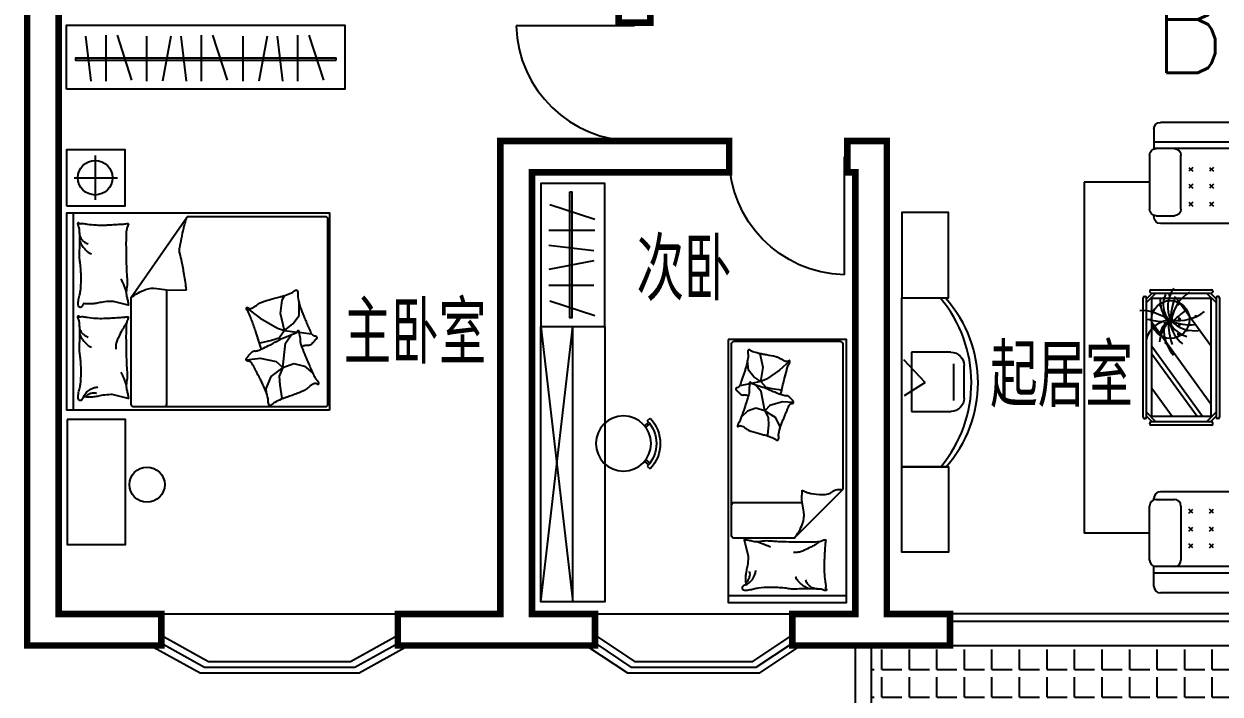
# Model space of a CAD drawing. Header units: millimetres. Extents: x 643 to 40043, y 348 to 31548.
# Drawn here: x 9698 to 18798, y 6858 to 11958 of the extents above; entities that cross this region are included whole.
import ezdxf

# ---------------------------------------------------------------- set-up
doc = ezdxf.new("R2010")
doc.units = ezdxf.units.MM
for name, color, linetype in [('GROUND', 2, 'Continuous'), ('PUB_TEXT', 7, 'Continuous'), ('PUB_WALL', 255, 'Continuous'), ('PUB_WINDW', 7, 'Continuous'), ('WALL', 255, 'Continuous'), ('WINDOW', 2, 'Continuous')]:
    doc.layers.add(name, color=color, linetype=linetype)
doc.styles.add('_HZDX', font='txt.shx', dxfattribs={"width": 0.8, "bigfont": 'HZDX.shx'})
doc.styles.add('DIM_FONT', font='SIMPLEX', dxfattribs={"width": 0.8})
doc.styles.get("Standard").update_dxf_attribs({"font": 'arial.ttf'})

# ---------------------------------------------------------------- blocks, each defined once
blk = doc.blocks.new('M_C43HGY')
at = {"linetype": 'Continuous'}
blk.add_lwpolyline([(-535.7, -275.9), (-535.7, 0), (535.7, 0), (535.7, -275.9)], dxfattribs=at)
for centre, radius, start, end in [((-2.8, 320.1), 802.1, 228.11894, 311.88106), ((-2.2, 390.9), 830.9, 230.05521, 310.34376)]:
    blk.add_arc(centre, radius, start, end, dxfattribs=at)
at = {"width": 0.8, "flags": 9}
for tag in ['XSIZE', 'YSIZE']:
    blk.add_attdef(tag, (0, 0), '', height=0.5, dxfattribs=at)
blk = doc.blocks.new('12')
for p, q in [((-110.2, 229.8), (189.8, 229.8)), ((189.8, 229.8), (189.8, -220.2)), ((-210.2, -120.2), (-210.2, 129.8)), ((-129.1, 143.1), (-129.1, -136.2)), ((86.5, 1.2), (248.6, 171.6)), ((86.5, 1.2), (245.6, -100)), ((189.8, -220.2), (-110.2, -220.2))]:
    blk.add_line(p, q)
for centre, start, end in [((-110.2, 129.8), 90, 180), ((-110.2, -120.2), 180, 270)]:
    blk.add_arc(centre, 100, start, end)
at = {"width": 0.8, "flags": 9}
for tag in ['YSIZE', 'XSIZE', 'XSIZE', 'YSIZE']:
    blk.add_attdef(tag, (189.8, 4.8), '', height=0.5, rotation=90, dxfattribs=at)
at = {"flags": 9}
for tag in ['YSIZE', 'XSIZE']:
    blk.add_attdef(tag, (39.8, -220.2), '', height=0.5, rotation=90, dxfattribs=at)
blk = doc.blocks.new('M_C55HKH')
for p, q in [((0, -52.4), (900, -52.4)), ((25.8, -508.5), (25.8, -1967.8)), ((502.6, -488.5), (45.8, -488.5)), ((502.6, -488.5), (871.6, -858.3)), ((45.8, -761.1), (564.4, -761.1)), ((871.6, -1967.8), (871.6, -858.3)), ((299.4, -1273), (294.5, -1270)), ((306.6, -1352.3), (299.4, -1273)), ((304.8, -1407.4), (306.6, -1352.3)), ((357, -1410.4), (393.4, -1337.5)), ((393.4, -1337.5), (392.3, -1318.1)), ((146.2, -1456.3), (99.8, -1409.5)), ((278.4, -1459.1), (304.8, -1407.4)), ((278.4, -1459.1), (357, -1410.4)), ((210.6, -1478.3), (146.2, -1456.3)), ((278.4, -1459.1), (210.6, -1478.3)), ((278.4, -1459.1), (251, -1605.9)), ((316.5, -1498.2), (278.4, -1459.1)), ((412.1, -1526.9), (316.5, -1498.2)), ((495.3, -1522.7), (412.1, -1526.9)), ((251, -1605.9), (218.9, -1643.3)), ((286.2, -1639.5), (333.2, -1627.5)), ((333.2, -1627.5), (405.4, -1617.7)), ((163.5, -1664.3), (88.8, -1648.6)), ((195.7, -1717.6), (153.5, -1766.5)), ((249.3, -1682.4), (175.1, -1666.8)), ((249.3, -1682.4), (195.7, -1717.6)), ((218.9, -1643.3), (211.2, -1652.3)), ((249.3, -1682.4), (286.2, -1639.5)), ((249.3, -1682.4), (266, -1787)), ((292.2, -1700.3), (249.3, -1682.4)), ((391.2, -1768.8), (292.2, -1700.3)), ((153.5, -1766.5), (147.3, -1840.5)), ((266, -1787), (242.8, -1892.3)), ((468.8, -1838.9), (391.2, -1768.8)), ((45.8, -1987.8), (851.6, -1987.8))]:
    blk.add_line(p, q)
blk.add_lwpolyline([(0, -2000), (0, 0), (900, 0), (900, -2000)], close=True)
for points in [[(135.1, -133.6, -0.263368), (107.1, -114.8, -0.494818), (116.3, -96.1, -0.049225), (134, -94.3, -0.036831), (157.6, -96.1, -0.031893), (195.6, -104.2, 0.035782), (229.5, -111.2, 0.032941), (319.2, -117.1, 0.026564), (430.4, -111.2, 0.017905), (467.9, -105.8, -0.033397), (488.1, -103.6, -0.03204), (525.2, -104.3, 0.018442), (589.5, -107.3, 0.010837), (654.3, -106.6, 0.014624), (702.2, -103.6, 0.111249), (724.7, -96.3, -0.153708), (741.6, -92.3, -0.076444), (749.1, -94, -0.215512), (751, -96.1, -0.585858), (748.4, -99.1, 0.363489), (743.5, -101.7, 0.191716), (743.4, -113.2, -0.129675), (745.4, -129.9, -0.01735), (742.4, -146.7, 0.019326), (739.8, -161.8, 0.018818), (733.1, -230.1, 0.021828), (732.2, -289.4, 0.006204), (733.6, -323.2, 0.001963), (739.8, -430.1, 0.028341), (744, -466.2, -0.117014), (743.5, -475.1, -0.36606), (742.1, -476.1, -0.03973), (728.5, -473.3, -0.048309), (714.7, -467.8, 0.062981), (704.1, -463.9, 0.04058), (680.7, -460.5, 0.014345), (613.9, -458.3, 0.005484), (488.5, -459, 0.007153), (392.3, -462, 0.008762), (349.8, -464.7, -0.008153), (304.1, -467.6, -0.06251), (247, -463.2, 0.078669), (201.4, -461.2, 0.047825), (179, -465.9, -0.034494), (148.2, -473.3, -0.023571), (122.9, -476.3, -0.510228), (121.9, -475.1), (129.4, -445.1), (150.1, -362.6, 0.073041), (152.1, -343, 0.023305), (146.3, -281.9, 0.018299), (142.3, -259, -0.01097), (134.9, -221, -0.042281), (132, -186.7, -0.027201), (134.9, -133.3)], [(133.4, -149.6, -0.05369), (147.6, -162.6, -0.070312), (155.7, -174.9, -0.015448), (159.5, -183.4, -0.013244), (163.2, -193.7, -0.082127), (166.2, -211.7, -0.064164), (163.2, -234.9)], [(134.9, -133.6, -0.077379), (169.7, -158.9, -0.077379), (195.2, -193.7, -0.047525), (205.1, -218.3, -0.047525), (210.2, -244.3)], [(608.9, -107.4, 0.027842), (585.2, -118, 0.048685), (572.6, -126.1, 0.023666), (544.7, -150.5, 0.031223), (525.7, -171.1, 0.046801), (520.6, -178.8, 0.023191), (512.5, -195.5)], [(690.9, -101.7, 0.088153), (656.4, -105.2, 0.088153), (625.2, -120.5, 0.077547), (603.6, -142.1, 0.077547), (589.5, -169.3)], [(225.5, -460.5, 0.009729), (252.8, -451.5, 0.009729), (279.7, -441.4, 0.007971), (301.4, -432.3, 0.007971), (322.9, -422.6)], [(694.7, -462, 0.016108), (655.8, -435.8, 0.024599), (629, -420.7, 0.009477), (579.9, -397.4, 0.015937), (550.1, -385.1, 0.072521), (533.7, -381.5, 0.033339), (497.5, -381.3)], [(502.6, -488.5, -0.085272), (565.9, -598.6, -0.124044), (575.2, -686.2), (561.5, -781.6), (563.3, -854.1)], [(563.3, -854.1, -0.027362), (601.8, -837.7, -0.040834), (628.9, -830.3, -0.038441), (716.6, -820.8, -0.076528), (760.7, -826.1, -0.103649), (788.2, -840.5, 0.093398), (818.4, -857, 0.072727), (840.5, -860.8, 0.052315), (871.6, -858.3)], [(400.3, -1581.4, 0.025626), (401.8, -1590.8, 0.0108), (426.4, -1696.7, 0.00456), (445.4, -1768.5, 0.01125), (454.1, -1797.4, 0.069394), (461.7, -1813.2, -0.079756), (468.1, -1827, -0.106399), (468.8, -1838.9, -0.328642), (465.8, -1841.8, -0.299547), (460.8, -1839.5, 0.189917), (454.1, -1834.5, 0.033518), (446, -1832.9, 0.075627), (442.4, -1833, 0.053489), (435.9, -1834.8, 0.017838), (417.6, -1843, 0.038394), (397.1, -1855.1, -0.059529), (383.5, -1862.4, -0.035943), (361.9, -1869, -0.011245), (291.4, -1883.8, -0.006203), (259.2, -1889.3, 0.010783), (240.6, -1892.7, 0.019485), (229.8, -1895.4, 0.005062), (188.4, -1907.7, 0.101392), (167.2, -1919.3, -0.223768), (156.1, -1922.3, -0.25558), (152.7, -1919.5, -0.081563), (149.7, -1906.7, -0.071805), (150.7, -1893, 0.069985), (151.8, -1879, 0.03546), (145.4, -1830.7, 0.029432), (130.3, -1774, 0.001554), (121.1, -1746.5, -0.00152), (111.6, -1718.4, -0.004735), (102.3, -1689.3, 0.00382), (90.8, -1653.2, 0.296001), (66.5, -1633.6, -0.649774), (60.7, -1615.9, -0.02319), (64.7, -1612.6, 0.0288), (67.9, -1609.9, 0.005727), (73, -1605.1, -0.004358), (79.6, -1598.7, -0.027528), (94.1, -1586.2, -0.046214), (103.8, -1580.2, -0.194121), (117.3, -1579, 0.133719), (136.6, -1579.7, 0.005779), (154.6, -1575.2, 0.008882)]]:
    blk.add_lwpolyline(points, format="xyb")
blk.add_lwpolyline([(345.4, -1251, 0.101392), (365.7, -1237.8, -0.223768), (376.5, -1234, -0.25558), (380.2, -1236.5, -0.081563), (384.2, -1249.1, -0.071805), (384.2, -1262.7, 0.069985), (384.1, -1276.8, 0.03546), (394.2, -1324.5, 0.029432), (413.7, -1379.8, 0.001554), (425, -1406.6, -0.00152), (436.5, -1433.9, -0.004735), (448, -1462.2, 0.00382), (462.3, -1497.3, 0.296001), (488, -1515, -0.649774), (495.1, -1532.2, -0.02319), (491.4, -1535.7, 0.0288), (488.4, -1538.7, 0.005727), (483.8, -1543.9, -0.004358), (477.7, -1550.8, -0.027528), (464.1, -1564.3, -0.046214), (454.9, -1571.1, -0.194121), (441.5, -1573.2, 0.133719), (422.3, -1574.1, 0.011505), (387.3, -1586.1, 0.008882), (342.6, -1603.5, 0.012426), (285.7, -1628.6, -0.033612), (264.2, -1636.9), (217.8, -1651.5), (182, -1662.8, 0.224341), (170.4, -1673.5, -0.722772), (163.3, -1673.1, -0.103513), (163.2, -1670, 0.053465), (163.5, -1664.3, 0.030109), (161.3, -1645.6, -0.031436), (159.2, -1627.7, -0.05324), (159.9, -1615.6, 0.05518), (160.5, -1603.9, 0.056271), (157, -1583.3, 0.0108), (124.3, -1479.6, 0.00456), (99.8, -1409.5, 0.01125), (89, -1381.3, 0.069394), (80.2, -1366.2, -0.079756), (72.8, -1352.9, -0.106399), (71.2, -1341.1, -0.328642), (73.9, -1337.9, -0.299547), (79.1, -1339.9, 0.189917), (86.1, -1344.3, 0.033518), (94.3, -1345.3, 0.075627), (98, -1345, 0.053489), (104.3, -1342.6, 0.017838), (121.9, -1333, 0.038394), (141.4, -1319.4, -0.059529), (154.4, -1311.1, -0.035943), (175.4, -1302.8, -0.011245), (244.6, -1282.8, -0.006203), (276.3, -1274.7, 0.010783), (294.5, -1270, 0.019485), (305.2, -1266.5, 0.005062)], format="xyb", close=True)
for centre, start, end in [((45.8, -508.5), 90, 180), ((45.8, -741.1), 180, 270), ((45.8, -1967.8), 180, 270), ((851.6, -1967.8), 270, 0)]:
    blk.add_arc(centre, 20, start, end)
at = {"style": 'DIM_FONT', "width": 0.8, "flags": 9}
for tag in ['YSIZE', 'XSIZE']:
    blk.add_attdef(tag, (0, 0), '', height=0.5, dxfattribs=at)
blk = doc.blocks.new('M_B1ZDK')
for points in [[(0.5331, 0.549), (0.3361, 1.3649), (-0.3361, 1.3649), (-0.5418, 0.5128)], [(0.5012, 0.4163), (0.318, 1.1838), (-0.318, 1.1838), (-0.5012, 0.4283)], [(0.5, 0.1667), (0.3, 1.0027), (-0.3, 1.0027), (-0.5, 0.1667)]]:
    blk.add_lwpolyline(points)
blk = doc.blocks.new('M_C54TQD')
for p, q in [((0, -52.4), (1500, -52.4)), ((25.8, -508.5), (25.8, -1967.8)), ((853.5, -488.5), (45.8, -488.5)), ((853.5, -488.5), (1471.6, -915.9)), ((45.8, -761.1), (915.3, -761.1)), ((1471.6, -1967.8), (1471.6, -915.9)), ((381, -1368.3), (394.8, -1471.4)), ((777.6, -1368.4), (698.4, -1472.4)), ((160.8, -1514.4), (136.8, -1517.8)), ((255.4, -1552.2), (160.8, -1514.4)), ((394.8, -1471.4), (369, -1593.5)), ((528.4, -1559.3), (508.6, -1470.4)), ((698.4, -1472.4), (623.3, -1602.7)), ((188.4, -1621), (90.3, -1638.1)), ((257.2, -1617.5), (188.4, -1621)), ((324.3, -1645), (255.4, -1552.2)), ((324.3, -1645), (257.2, -1617.5)), ((369, -1593.5), (324.3, -1645)), ((548.2, -1616.6), (528.4, -1559.3)), ((605.5, -1658), (548.2, -1616.6)), ((623.3, -1602.7), (605.5, -1658)), ((605.5, -1658), (734, -1626.4)), ((734, -1626.4), (836.8, -1640.3)), ((90.3, -1638.1), (87, -1644.6)), ((324.3, -1645), (510, -1663.9)), ((324.3, -1645), (355.2, -1727.5)), ((355.2, -1727.5), (334.6, -1810)), ((510, -1663.9), (559.9, -1700)), ((559.9, -1700), (572, -1708.6)), ((605.5, -1658), (593.7, -1752.2)), ((605.5, -1658), (654.9, -1721.3)), ((654.9, -1721.3), (720.1, -1768.7)), ((836.8, -1640.3), (872.8, -1660.3)), ((334.6, -1810), (281, -1872.6)), ((591.9, -1766.9), (580, -1861.5)), ((720.1, -1768.7), (813, -1768.7)), ((45.8, -1987.8), (1451.6, -1987.8))]:
    blk.add_line(p, q)
blk.add_lwpolyline([(0, -2000), (0, 0), (1500, 0), (1500, -2000)], close=True)
for points in [[(101, -126.8, -0.263368), (73, -108, -0.494818), (82.2, -89.3, -0.049225), (99.9, -87.5, -0.036831), (123.5, -89.3, -0.031893), (161.5, -97.4, 0.035782), (195.4, -104.4, 0.032941), (285.1, -110.3, 0.026564), (396.3, -104.4, 0.017905), (433.8, -99, -0.033397), (454, -96.8, -0.03204), (491.1, -97.5, 0.018442), (555.4, -100.5, 0.010837), (620.2, -99.8, 0.014624), (668.1, -96.8, 0.111249), (690.6, -89.5, -0.153708), (707.5, -85.5, -0.076444), (715, -87.2, -0.215512), (716.9, -89.3, -0.585858), (714.3, -92.3, 0.363489), (709.4, -94.9, 0.191716), (709.4, -106.4, -0.129675), (711.3, -123, -0.01735), (708.3, -139.8, 0.019326), (705.7, -154.9, 0.018818), (699, -223.3, 0.021828), (698.1, -282.6, 0.006204), (699.5, -316.4, 0.001963), (705.7, -423.3, 0.028341), (709.9, -459.4, -0.117014), (709.4, -468.3, -0.36606), (708, -469.3, -0.03973), (694.4, -466.5, -0.048309), (680.6, -461, 0.062981), (670, -457.1, 0.04058), (646.6, -453.7, 0.014345), (579.8, -451.4, 0.005484), (454.4, -452.2, 0.007153), (358.2, -455.2, 0.008762), (315.7, -457.9, -0.008153), (270, -460.8, -0.06251), (212.9, -456.4, 0.078669), (167.3, -454.4, 0.047825), (144.9, -459.1, -0.034494), (114.1, -466.5, -0.023571), (88.8, -469.5, -0.510228), (87.8, -468.3), (95.3, -438.3), (116, -355.7, 0.073041), (118, -336.2, 0.023305), (112.2, -275, 0.018299), (108.2, -252.2, -0.01097), (100.8, -214.2, -0.042281), (97.9, -179.9, -0.027201), (100.8, -126.5)], [(810.2, -126.8, -0.263368), (782.3, -108, -0.494818), (791.4, -89.3, -0.049225), (809.1, -87.5, -0.036831), (832.8, -89.3, -0.031893), (870.7, -97.4, 0.035782), (904.6, -104.4, 0.032941), (994.3, -110.3, 0.026564), (1105.5, -104.4, 0.017905), (1143, -99, -0.033397), (1163.3, -96.8, -0.03204), (1200.3, -97.5, 0.018442), (1264.7, -100.5, 0.010837), (1329.4, -99.8, 0.014624), (1377.3, -96.8, 0.111249), (1399.9, -89.5, -0.153708), (1416.8, -85.5, -0.076444), (1424.2, -87.2, -0.215512), (1426.2, -89.3, -0.585858), (1423.5, -92.3, 0.363489), (1418.6, -94.9, 0.191716), (1418.6, -106.4, -0.129675), (1420.5, -123, -0.01735), (1417.5, -139.8, 0.019326), (1414.9, -154.9, 0.018818), (1408.3, -223.3, 0.021828), (1407.4, -282.6, 0.006204), (1408.8, -316.4, 0.001963), (1414.9, -423.3, 0.028341), (1419.2, -459.4, -0.117014), (1418.6, -468.3, -0.36606), (1417.2, -469.3, -0.03973), (1403.6, -466.5, -0.048309), (1389.9, -461, 0.062981), (1379.2, -457.1, 0.04058), (1355.8, -453.7, 0.014345), (1289.1, -451.4, 0.005484), (1163.6, -452.2, 0.007153), (1067.5, -455.2, 0.008762), (1024.9, -457.9, -0.008153), (979.2, -460.8, -0.06251), (922.1, -456.4, 0.078669), (876.5, -454.4, 0.047825), (854.1, -459.1, -0.034494), (823.4, -466.5, -0.023571), (798, -469.5, -0.510228), (797.1, -468.3), (804.6, -438.3), (825.2, -355.7, 0.073041), (827.2, -336.2, 0.023305), (821.5, -275, 0.018299), (817.4, -252.2, -0.01097), (810.1, -214.2, -0.042281), (807.2, -179.9, -0.027201), (810.1, -126.5)], [(99.3, -142.8, -0.05369), (113.5, -155.8, -0.070312), (121.6, -168.1, -0.015448), (125.4, -176.6, -0.013244), (129.1, -186.8, -0.082127), (132.1, -204.9, -0.064164), (129.1, -228.1)], [(100.8, -126.8, -0.077379), (135.6, -152.1, -0.077379), (161.1, -186.8, -0.047525), (171, -211.5, -0.047525), (176.1, -237.5)], [(574.8, -100.6, 0.027842), (551.1, -111.2, 0.048685), (538.5, -119.3, 0.023666), (510.6, -143.6, 0.031223), (491.6, -164.3, 0.046801), (486.5, -172, 0.023191), (478.4, -188.7)], [(656.8, -94.9, 0.088153), (622.3, -98.4, 0.088153), (591.1, -113.7, 0.077547), (569.5, -135.3, 0.077547), (555.4, -162.4)], [(1284.1, -100.6, 0.027842), (1260.3, -111.2, 0.048685), (1247.8, -119.3, 0.023666), (1219.8, -143.6, 0.031223), (1200.8, -164.3, 0.046801), (1195.7, -172, 0.023191), (1187.7, -188.7)], [(1366.1, -94.9, 0.088153), (1331.5, -98.4, 0.088153), (1300.3, -113.7, 0.077547), (1278.7, -135.3, 0.077547), (1264.7, -162.4)], [(191.4, -453.7, 0.009729), (218.7, -444.6, 0.009729), (245.6, -434.6, 0.007971), (267.3, -425.5, 0.007971), (288.8, -415.8)], [(660.6, -455.2, 0.016108), (621.7, -429, 0.024599), (594.9, -413.9, 0.009477), (545.8, -390.6, 0.015937), (516, -378.3, 0.072521), (499.6, -374.7, 0.033339), (463.4, -374.5)], [(900.6, -453.7, 0.009729), (927.9, -444.6, 0.009729), (954.8, -434.6, 0.007971), (976.6, -425.5, 0.007971), (998, -415.8)], [(853.5, -488.5, -0.085272), (916.8, -598.6, -0.124044), (926, -686.2), (912.4, -781.6), (914.1, -911.7)], [(914.1, -911.7, 0.007867), (1031.7, -893.9, 0.009508), (1128.5, -875.9, 0.006616), (1193.5, -861.5, -0.023828), (1211.7, -858.2, -0.080713), (1230.3, -858.7, -0.009591), (1382.9, -890.6, -0.013133), (1416.4, -899.2, -0.007859), (1471.6, -915.9)], [(464, -1480.4, 0.025626), (475.6, -1477.6, 0.0108), (604.9, -1436, 0.00456), (692.4, -1404.8, 0.01125), (727.5, -1391, 0.069394), (746.3, -1379.9, -0.079756), (762.9, -1370.5, -0.106399), (777.6, -1368.4, -0.328642), (781.6, -1371.8, -0.299547), (779.2, -1378.3, 0.189917), (773.7, -1387.1, 0.033518), (772.5, -1397.4, 0.075627), (773, -1402, 0.053489), (776, -1409.8, 0.017838), (788.1, -1431.8, 0.038394), (805.3, -1456.1, -0.059529), (815.7, -1472.2, -0.035943), (826.3, -1498.4, -0.011245), (851.9, -1584.7, -0.006203), (862.2, -1624.3, 0.010783), (868.3, -1647, 0.019485), (872.8, -1660.3, 0.005062), (892.4, -1710.5, 0.101392), (909.1, -1735.8, -0.223768), (914, -1749.2, -0.25558), (910.9, -1753.8, -0.081563), (895.2, -1758.9, -0.071805), (878.1, -1759, 0.069985), (860.5, -1759.1, 0.03546), (801, -1772.1, 0.029432), (732, -1796.8, 0.001554), (698.6, -1811.2, -0.00152), (664.5, -1825.8, -0.004735), (629.3, -1840.5, 0.00382), (585.5, -1858.6, 0.296001), (563.6, -1890.9, -0.649774), (542.2, -1899.9, -0.02319), (537.7, -1895.3, 0.0288), (534, -1891.6, 0.005727), (527.4, -1885.8, -0.004358), (518.8, -1878.2, -0.027528), (501.8, -1861.4, -0.046214), (493.2, -1849.9, -0.194121), (490.4, -1833.2, 0.133719), (489.3, -1809.2, 0.005779), (481.8, -1787.2, 0.008882)]]:
    blk.add_lwpolyline(points, format="xyb")
blk.add_lwpolyline([(58.1, -1583.2, 0.101392), (39.5, -1559.2, -0.223768), (33.6, -1546.2, -0.25558), (36.4, -1541.4, -0.081563), (51.6, -1535.1, -0.071805), (68.7, -1533.7, 0.069985), (86.2, -1532.2, 0.03546), (144.5, -1514.8, 0.029432), (211.5, -1484.8, 0.001554), (243.6, -1467.9, -0.00152), (276.5, -1450.7, -0.004735), (310.5, -1433.4, 0.00382), (352.7, -1412, 0.296001), (372.1, -1378.1, -0.649774), (392.8, -1367.5, -0.02319), (397.6, -1371.7, 0.0288), (401.6, -1375.1, 0.005727), (408.6, -1380.4, -0.004358), (417.8, -1387.3, -0.027528), (436, -1402.8, -0.046214), (445.5, -1413.5, -0.194121), (449.5, -1430, 0.133719), (452.5, -1453.8, 0.011505), (471.2, -1496.2, 0.008882), (497.5, -1550, 0.012426), (534.6, -1618.4, -0.033612), (547.3, -1644.2), (570.3, -1700.5), (588.1, -1744, 0.224341), (602.6, -1757.3, -0.722772), (602.8, -1766.1, -0.103513), (599, -1766.6, 0.053465), (591.8, -1766.9, 0.030109), (568.7, -1771.5, -0.031436), (546.6, -1775.9, -0.05324), (531.5, -1776.4, 0.05518), (516.9, -1776.8, 0.056271), (491.6, -1783.4, 0.0108), (365.9, -1834.8, 0.00456), (281, -1872.6, 0.01125), (247.1, -1889, 0.069394), (229.2, -1901.6, -0.079756), (213.3, -1912.2, -0.106399), (198.9, -1915.4, -0.328642), (194.6, -1912.4, -0.299547), (196.5, -1905.7, 0.189917), (201.3, -1896.5, 0.033518), (201.7, -1886.2, 0.075627), (200.8, -1881.6, 0.053489), (197.3, -1874, 0.017838), (183.5, -1853, 0.038394), (164.5, -1830.2, -0.059529), (152.9, -1814.9, -0.035943), (140.3, -1789.6, -0.011245), (108.1, -1705.4, -0.006203), (94.9, -1666.8, 0.010783), (87, -1644.6, 0.019485), (81.6, -1631.7, 0.005062)], format="xyb", close=True)
for centre, start, end in [((45.8, -508.5), 90, 180), ((45.8, -741.1), 180, 270), ((45.8, -1967.8), 180, 270), ((1451.6, -1967.8), 270, 0)]:
    blk.add_arc(centre, 20, start, end)
at = {"style": 'DIM_FONT', "width": 0.8, "flags": 9}
for tag in ['YSIZE', 'XSIZE']:
    blk.add_attdef(tag, (0, 0), '', height=0.5, dxfattribs=at)
blk = doc.blocks.new('M_A2ZXL')
blk.add_line((-0.472, 0), (-0.472, -1))
blk.add_arc((-0.5, 0), 1, 271.6231, 0)
blk = doc.blocks.new('M_C58LWA')
for p, q in [((-173, -180.5), (-193.7, -202.2)), ((-135.6, -160.4), (-161.4, -190.9)), ((-123.8, -169.6), (-149.7, -200.2)), ((123.8, -169.6), (149.7, -200.2)), ((135.6, -160.4), (161.4, -190.9)), ((173, -180.5), (193.7, -202.2))]:
    blk.add_line(p, q)
at = {"linetype": 'Continuous'}
blk.add_circle((0, 0), 210, dxfattribs=at)
for radius in [250, 280]:
    blk.add_arc((0, 0), radius, 226.22072, 313.77928)
at = {"style": 'DIM_FONT', "width": 0.8, "flags": 9}
for tag in ['YSIZE', 'XSIZE']:
    blk.add_attdef(tag, (0, 0), '', height=0.5, dxfattribs=at)
blk = doc.blocks.new('M_C47JEV')
for p, q in [((381.2, 770), (-381.2, 770)), ((-464.7, 250), (-464.7, 661.1)), ((-431.2, 711.1), (-431.2, 720)), ((-414.7, 711.1), (-275, 711.1)), ((-225, 661.1), (-225, 250)), ((225, 661.1), (225, 250)), ((414.7, 711.1), (275, 711.1)), ((431.2, 711.1), (431.2, 720)), ((464.7, 250), (464.7, 661.1)), ((-136.2, 606.5), (-166.3, 636.6)), ((-166.3, 606.5), (-136.2, 636.6)), ((-8.7, 606.5), (21.4, 636.6)), ((21.4, 606.5), (-8.7, 636.6)), ((179, 606.5), (148.8, 636.6)), ((148.8, 606.5), (179, 636.6)), ((-136.2, 469.3), (-166.3, 499.5)), ((-166.3, 469.3), (-136.2, 499.5)), ((21.4, 469.3), (-8.7, 499.5)), ((-8.7, 469.3), (21.4, 499.5)), ((179, 469.3), (148.8, 499.5)), ((148.8, 469.3), (179, 499.5)), ((-136.2, 342.3), (-166.3, 372.5)), ((-166.3, 342.3), (-136.2, 372.5)), ((21.4, 342.3), (-8.7, 372.5)), ((-8.7, 342.3), (21.4, 372.5)), ((179, 342.3), (148.8, 372.5)), ((148.8, 342.3), (179, 372.5)), ((-431.2, 50), (-431.2, 202.8)), ((431.2, 200), (-431.2, 200)), ((-275, 200), (-414.7, 200)), ((275, 200), (414.7, 200)), ((431.2, 200), (431.2, 50)), ((431.2, 150), (-431.2, 150)), ((381.2, 0), (-381.2, 0))]:
    blk.add_line(p, q)
for centre, start, end in [((-381.2, 720), 90, 180), ((381.2, 720), 360, 90), ((-414.7, 661.1), 90, 180), ((-275, 661.1), 0, 90), ((275, 661.1), 90, 180), ((414.7, 661.1), 0, 90), ((-414.7, 250), 180, 270), ((-275, 250), 270, 0), ((275, 250), 180, 270), ((414.7, 250), 270, 0), ((-381.2, 50), 180, 270), ((381.2, 50), 270, 0)]:
    blk.add_arc(centre, 50, start, end)
at = {"style": 'DIM_FONT', "width": 0.8, "flags": 9}
for tag in ['YSIZE', 'XSIZE']:
    blk.add_attdef(tag, (0, 0), '', height=0.5, dxfattribs=at)
blk = doc.blocks.new('M_A13ZTG')
for p, q in [((-0.5018, 0.2083), (0.4982, 0.2083)), ((-0.5018, 0.2083), (-0.5018, 0.1896)), ((-0.5018, 0.1896), (0.4982, 0.1896)), ((0.4982, 0.2083), (0.4982, 0.1896))]:
    blk.add_line(p, q)
blk = doc.blocks.new('M_C57NTX')
for p, q in [((-445.8, 283.4), (-445.8, 278.4)), ((-435.8, 293.4), (473.1, 293.4)), ((483.1, 283.4), (483.1, 278.4)), ((-496.3, -226.1), (-496.3, 232.8)), ((-486.3, 242.8), (-481.3, 242.8)), ((-427.3, 268.4), (-471.3, 224.4)), ((-399, 268.4), (-471.3, 196.1)), ((-471.3, -226.1), (-471.3, 232.8)), ((-435.8, 268.4), (473.1, 268.4)), ((-431.3, 72.4), (-216.6, 228.4)), ((-431.3, -116.3), (43.1, 228.4)), ((-431.3, -159.2), (102.3, 228.4)), ((-336.1, -221.6), (283.4, 228.4)), ((436.4, 268.4), (508.7, 196.1)), ((464.7, 268.4), (508.7, 224.4)), ((508.7, 232.8), (508.7, -226.1)), ((523.7, 242.8), (518.7, 242.8)), ((533.7, 232.8), (533.7, -226.1)), ((106, -221.6), (468.7, 41.8)), ((-486.3, -236.1), (-481.3, -236.1)), ((-399, -261.6), (-471.3, -189.3)), ((-427.3, -261.6), (-471.3, -217.6)), ((-445.8, -276.6), (-445.8, -271.6)), ((473.1, -261.6), (-435.8, -261.6)), ((436.4, -261.6), (508.7, -189.3)), ((464.7, -261.6), (508.7, -217.6)), ((483.1, -276.6), (483.1, -271.6)), ((523.7, -236.1), (518.7, -236.1)), ((473.1, -286.6), (-435.8, -286.6))]:
    blk.add_line(p, q)
blk.add_lwpolyline([(-431.3, -221.6), (-431.3, 228.4), (468.7, 228.4), (468.7, -221.6)], close=True)
at = {"const_width": 12}
for points in [[(123.4, 119.9, 1), (135.4, 119.9, 1)], [(225.1, 149.5, 1), (237.1, 149.5, 1)], [(252.6, 126.5, 1), (264.6, 126.5, 1)], [(277.3, 83.6, 1), (289.3, 83.6, 1)], [(288.3, 106.6, 1), (300.3, 106.6, 1)], [(293.8, 93.5, 1), (305.8, 93.5, 1)], [(307.5, 86.9, 1), (319.5, 86.9, 1)], [(409.3, 162.8, 1), (421.3, 162.8, 1)], [(486.2, 90.2, 1), (498.2, 90.2, 1)], [(189.4, 24.2, 1), (201.4, 24.2, 1)], [(263.6, 17.6, 1), (275.6, 17.6, 1)], [(296.6, 73.7, 1), (308.6, 73.7, 1)], [(304.8, 17.6, 1), (316.8, 17.6, 1)], [(417.5, 27.5, 1), (429.5, 27.5, 1)], [(219.6, -38.5, 1), (231.6, -38.5, 1)], [(324.1, -107.7, 1), (336.1, -107.7, 1)]]:
    blk.add_lwpolyline(points, format="xyb", close=True, dxfattribs=at)
blk.add_circle((307.6, 86), 144.3)
for centre, radius, start, end in [((-435.8, 283.4), 10, 90, 180), ((-435.8, 278.4), 10, 180, 270), ((156.2, 293.1), 219.3, 342.94564, 6.48138), ((473.1, 283.4), 10, 0, 90), ((473.1, 278.4), 10, 270, 0), ((-486.3, 232.8), 10, 90, 180), ((-481.3, 232.8), 10, 0, 90), ((108.6, 83.2), 192.6, 6.99045, 78.02836), ((781.4, 125.5), 489.9, 163.85612, 179.11051), ((-394.7, 504.4), 810.4, 328.98728, 340.36101), ((518.7, 232.8), 10, 90, 180), ((523.7, 232.8), 10, 0, 90), ((228, -157.3), 292.8, 78.55155, 130.98153), ((279.7, -402.1), 502.4, 88.32856, 108.729), ((110, -88), 258.8, 48.7581, 83.8624), ((175.6, 42.4), 126.2, 28.89012, 78.45792), ((421.1, -27.3), 168.8, 62.99086, 135.91017), ((404.5, -127.5), 234.4, 53.32313, 115.76326), ((448, -69.4), 232.8, 85.87406, 126.95584), ((343.6, -193.6), 291.3, 103.04524, 139.77663), ((363.8, -83.6), 190.4, 114.09558, 166.29534), ((481.8, -98.4), 259.7, 134.48606, 189.37622), ((613.2, -62), 345.5, 155.08876, 185.96372), ((267.2, -554.8), 642.2, 70.5249, 87.82437), ((624, 27.5), 325.2, 171.24958, 218.23328), ((-1013.4, -1156.3), 1790, 39.04877, 42.6799), ((268.8, -207.6), 287.3, 31.31505, 82.13779), ((-486.3, -226.1), 10, 180, 270), ((-481.3, -226.1), 10, 270, 0), ((-435.8, -271.6), 10, 90, 180), ((473.1, -271.6), 10, 0, 90), ((518.7, -226.1), 10, 180, 270), ((523.7, -226.1), 10, 270, 0), ((-435.8, -276.6), 10, 180, 270), ((473.1, -276.6), 10, 270, 0)]:
    blk.add_arc(centre, radius, start, end)
at = {"style": 'DIM_FONT', "width": 0.8, "flags": 9}
for tag in ['YSIZE', 'XSIZE']:
    blk.add_attdef(tag, (0, 0), '', height=0.5, dxfattribs=at)
blk = doc.blocks.new('1T4F68')
at = {"layer": 'GROUND'}
h = blk.add_hatch(dxfattribs=at)
h.set_pattern_fill('ANGLE', scale=30, style=0)
h.set_pattern_definition([(0, (1346.38, -23130.12), (0, 209.55), [152.4, -57.15]), (90, (1346.38, -23130.12), (-209.55, 1e-14), [152.4, -57.15])])
h.paths.add_polyline_path([(11805.8, -21964.5), (11205.8, -21964.5), (11205.8, -23044.5), (12682, -23044.5, 0.078483), (15285.8, -23493.6), (15285.8, -21964.5), (14805.8, -21964.5)])
h.paths.add_polyline_path([(16005.8, -21964.5), (15525.8, -21964.5), (15525.8, -23493.6, 0.078483), (18129.7, -23044.5), (19605.8, -23044.5), (19605.8, -21964.5), (19005.8, -21964.5)])
at = {"layer": 'GROUND', "color": 7}
for p, q in [((12827, -18439), (12827, -21108.6)), ((13323.8, -18439), (12827, -18439)), ((8692.5, -19537.6), (8936.8, -21631)), ((8692.5, -21631), (8936.8, -19537.6)), ((8936.8, -21631), (8936.8, -19537.6)), ((13323.8, -21108.6), (12827, -21108.6)), ((5805.8, -21724.5), (7605.8, -21724.5)), ((9105.8, -21724.5), (10605.8, -21724.5)), ((11085.8, -21964.5), (11085.8, -23164.5)), ((11205.8, -21964.5), (11205.8, -23044.5)), ((11805.8, -21964.5), (14805.8, -21964.5))]:
    blk.add_line(p, q, dxfattribs=at)
for points in [[(5084.7, -17731.8), (5084.7, -17243.9), (7201.1, -17243.9), (7201.1, -17731.8)], [(8692.5, -19537.6), (9180.3, -19537.6), (9180.3, -18448.3), (8692.5, -18448.3)], [(11440.8, -19319.4), (11793.6, -19319.4), (11793.6, -18670.1), (11440.8, -18670.1)], [(8692.5, -19537.6), (9181.1, -19537.6), (9181.1, -21631), (8692.5, -21631)], [(11440.8, -20605), (11793.6, -20605), (11793.6, -21254.3), (11440.8, -21254.3)]]:
    blk.add_lwpolyline(points, close=True, dxfattribs=at)
at = {"layer": 'PUB_WALL', "color": 7, "const_width": 50}
for points in [[(9525.8, -17164.5), (9525.8, -17224.5), (9285.8, -17224.5), (9285.8, -17164.5)], [(5025.8, -17164.5), (5025.8, -21724.5), (5805.8, -21724.5), (5805.8, -21964.5), (4785.8, -21964.5), (4785.8, -16924.5)]]:
    blk.add_lwpolyline(points, dxfattribs=at)
for points in [[(9105.8, -21724.5), (8625.8, -21724.5), (8625.8, -18364.5), (10125.8, -18364.5), (10125.8, -18124.5), (8385.8, -18124.5), (8385.8, -21724.5), (7605.8, -21724.5), (7605.8, -21964.5), (9105.8, -21964.5)], [(11805.8, -21964.5), (10605.8, -21964.5), (10605.8, -21724.5), (11085.8, -21724.5), (11085.8, -18364.5), (11025.8, -18364.5), (11025.8, -18124.5), (11325.8, -18124.5), (11325.8, -21724.5), (11805.8, -21724.5)]]:
    blk.add_lwpolyline(points, close=True, dxfattribs=at)
at = {"layer": 'WALL', "color": 7}
for p, q in [((4785.8, -21964.5), (4785.8, -16924.5)), ((5025.8, -17164.5), (5025.8, -21724.5)), ((8385.8, -21724.5), (8385.8, -18124.5)), ((10125.8, -18124.5), (8385.8, -18124.5)), ((10125.8, -18364.5), (10125.8, -18124.5)), ((11025.8, -18364.5), (11025.8, -18124.5)), ((11325.8, -18124.5), (11025.8, -18124.5)), ((11325.8, -18124.5), (11325.8, -21724.5)), ((8625.8, -18364.5), (8625.8, -21724.5)), ((10125.8, -18364.5), (8625.8, -18364.5)), ((11085.8, -18364.5), (11025.8, -18364.5)), ((11085.8, -21724.5), (11085.8, -18364.5)), ((5025.8, -21724.5), (5805.8, -21724.5)), ((5805.8, -21724.5), (5805.8, -21964.5)), ((7605.8, -21724.5), (7605.8, -21964.5)), ((7605.8, -21724.5), (8385.8, -21724.5)), ((8625.8, -21724.5), (9105.8, -21724.5)), ((9105.8, -21724.5), (9105.8, -21964.5)), ((10605.8, -21724.5), (10605.8, -21964.5)), ((10605.8, -21724.5), (11085.8, -21724.5)), ((11325.8, -21724.5), (11805.8, -21724.5)), ((11805.8, -21724.5), (11805.8, -21964.5)), ((5805.8, -21964.5), (4785.8, -21964.5)), ((9105.8, -21964.5), (7605.8, -21964.5)), ((11805.8, -21964.5), (10605.8, -21964.5))]:
    blk.add_line(p, q, dxfattribs=at)
at = {"layer": 'WINDOW', "color": 7}
for p, q in [((5272.3, -17670.5), (5232.4, -17328)), ((5383.9, -17320), (5383.9, -17670.5)), ((5583.1, -17662.5), (5471.6, -17320)), ((5694.7, -17670.5), (5694.7, -17328)), ((5878.1, -17328), (5814.3, -17670.5)), ((5997.6, -17670.5), (5957.8, -17328)), ((6109.2, -17320), (6109.2, -17670.5)), ((6308.5, -17662.5), (6196.9, -17320)), ((6428, -17670.5), (6428, -17328)), ((6611.4, -17328), (6547.6, -17670.5)), ((6730.9, -17670.5), (6691.1, -17328)), ((6842.5, -17320), (6842.5, -17670.5)), ((7041.8, -17662.5), (6930.2, -17320)), ((5303, -18236.2), (5303, -18573.5)), ((5143.6, -18404.8), (5471.7, -18404.8)), ((8761.7, -18607.6), (9104.2, -18719.2)), ((9104.2, -18806.8), (8753.7, -18806.8)), ((8753.7, -18918.4), (9096.3, -18958.3)), ((9096.3, -19038), (8753.7, -19101.8)), ((8753.7, -19221.3), (9096.3, -19221.3)), ((8761.7, -19340.9), (9104.2, -19452.5))]:
    blk.add_line(p, q, dxfattribs=at)
for points in [[(7137.4, -17511.2), (7137.4, -17495.3), (5152.7, -17495.3), (5152.7, -17511.2)], [(5087.3, -18620.3), (5087.3, -18189.3), (5528, -18189.3), (5528, -18620.3)], [(8913, -18511.9), (8929, -18511.9), (8929, -19469.6), (8913, -19469.6)], [(5088.9, -20244), (5088.9, -21196), (5533.5, -21196), (5533.5, -20244)]]:
    blk.add_lwpolyline(points, close=True, dxfattribs=at)
for centre, radius in [((5303, -18404.8), 131.3), ((5698, -20740), 134)]:
    blk.add_circle(centre, radius, dxfattribs=at)
at = {"layer": 'GROUND', "color": 7, "xscale": -1}
for name, p, rotation in [('M_C47JEV', (13788.5, -17983.4), 180), ('M_C55HKH', (10118.6, -21636.7), 180), ('M_C58LWA', (9322.1, -20427.4), 90)]:
    blk.add_blockref(name, p, dxfattribs=dict(at, rotation=rotation))
at = {"layer": 'GROUND', "color": 7, "rotation": 90}
blk.add_blockref('M_C57NTX', (13569.1, -19790.9), dxfattribs=at)
at = {"layer": 'GROUND', "color": 7, "xscale": 1.2, "yscale": 1.2, "zscale": 1.2, "rotation": 90}
blk.add_blockref('M_C43HGY', (11440.8, -19962.2), dxfattribs=at)
at = {"layer": 'GROUND', "color": 7}
blk.add_blockref('M_C47JEV', (13788.5, -21564.2), dxfattribs=at)
at = {"layer": 'WINDOW', "color": 7}
for name, p, xscale, yscale, zscale, rotation in [('M_A2ZXL', (9405.8, -17674.5), 900, 900, 900, 270), ('M_A2ZXL', (10575.8, -18244.5), 900, -900, 900, 180), ('M_A13ZTG', (13300.4, -21155.7), 3000, 3000, 3000, 180), ('M_B1ZDK', (6705.8, -21844.5), 1800, 239.9999999999999, 1800, 180), ('M_B1ZDK', (9855.8, -21844.5), 1500, 239.9999999999997, 1500, 180)]:
    blk.add_blockref(name, p, dxfattribs=dict(at, xscale=xscale, yscale=yscale, zscale=zscale, rotation=rotation))
at = {"layer": 'WINDOW', "color": 7, "rotation": 90}
blk.add_blockref('M_C54TQD', (5086.1, -20172.6), dxfattribs=at)
at = {"layer": 'WINDOW', "color": 7, "xscale": -1, "rotation": 0.03996869663791423}
blk.add_blockref('12', (11703.6, -19963), dxfattribs=at)
at = {"layer": 'PUB_TEXT', "color": 7, "style": '_HZDX', "width": 0.8}
for s, height, p in [('B', 771.1, (13347.2, -17605.3)), ('次卧', 476, (9421.3, -19340.8)), ('主卧室', 476, (7192.9, -19824.2)), ('起居室', 476, (12111.8, -20148.6))]:
    blk.add_text(s, height=height, dxfattribs=at).set_placement(p)

msp = doc.modelspace()

# ---------------------------------------------------------------- block references
at = {"layer": 'PUB_WINDW'}
msp.add_blockref('1T4F68', (4937.3, 29192.1), dxfattribs=at)

doc.saveas('drawing.dxf')
